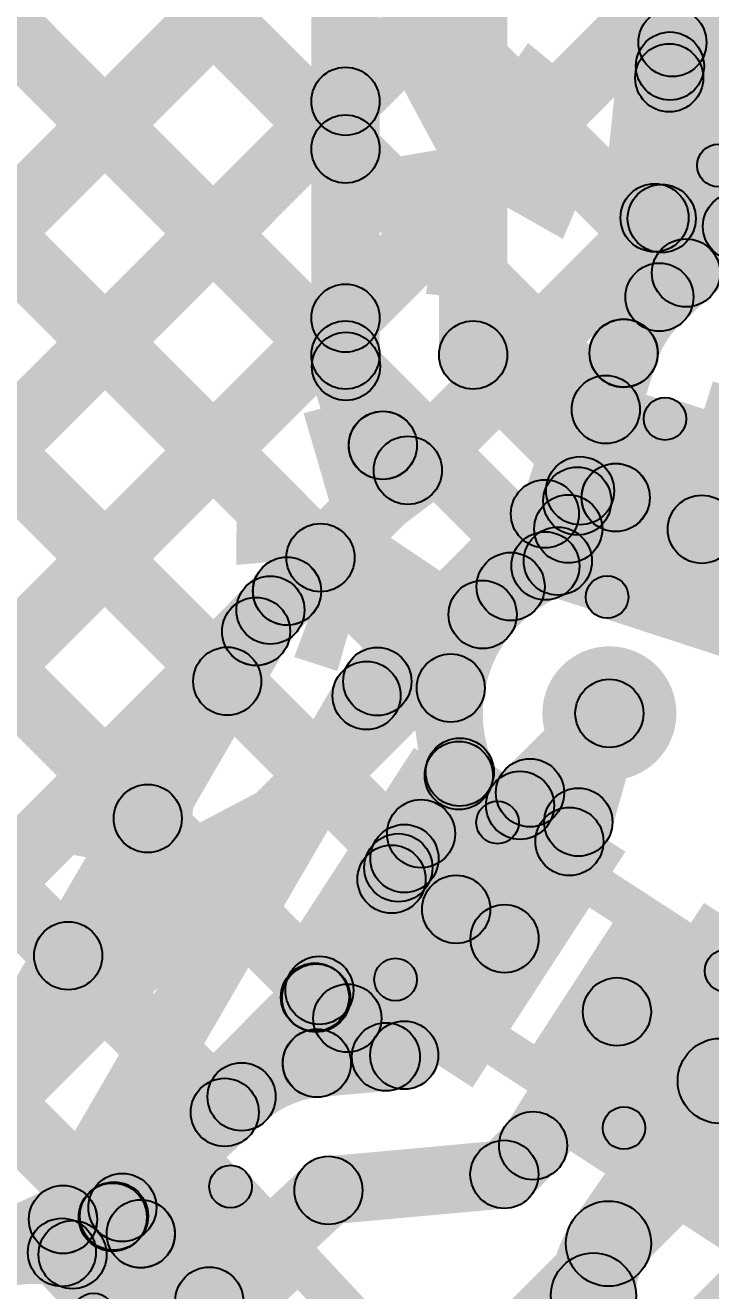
# Model space of a CAD drawing. Header units: millimetres. Extents: x 2.72 to 4.82, y 2.46 to 3.29.
# Drawn here: x 3.8854 to 3.9659, y 2.7142 to 2.8628 of the extents above; entities that cross this region are included whole.
import ezdxf

# ---------------------------------------------------------------- set-up
doc = ezdxf.new("R2010")
doc.units = ezdxf.units.MM
doc.header["$MEASUREMENT"] = 0
for name, color, linetype in [('BottomLayer', 5, 'Continuous'), ('BottomPaste', 16, 'Continuous'), ('BottomSolder', 6, 'Continuous'), ('TopLayer', 1, 'Continuous'), ('TopOverlay', 2, 'Continuous'), ('TopPaste', 8, 'Continuous'), ('TopSolder', 216, 'Continuous'), ('ViaHoleLayer', 16, 'Continuous')]:
    doc.layers.add(name, color=color, linetype=linetype)

# ---------------------------------------------------------------- blocks, each defined once
blk = doc.blocks.new('R__0402_B_51')
at = {"layer": 'BottomLayer'}
for points in [[(-0.0095, 0.0125), (-0.0095, -0.0125), (-0.0275, -0.0125), (-0.0275, 0.0125)], [(0.0275, 0.0125), (0.0275, -0.0125), (0.0095, -0.0125), (0.0095, 0.0125)]]:
    blk.add_hatch(color=5, dxfattribs=at).paths.add_polyline_path(points)
at = {"layer": 'BottomPaste'}
for points in [[(-0.0095, 0.0125), (-0.0095, -0.0125), (-0.0275, -0.0125), (-0.0275, 0.0125)], [(0.0275, 0.0125), (0.0275, -0.0125), (0.0095, -0.0125), (0.0095, 0.0125)]]:
    blk.add_hatch(color=16, dxfattribs=at).paths.add_polyline_path(points)
at = {"layer": 'BottomSolder'}
for points in [[(-0.0055, 0.0165), (-0.0055, -0.0165), (-0.0315, -0.0165), (-0.0315, 0.0165)], [(0.0315, 0.0165), (0.0315, -0.0165), (0.0055, -0.0165), (0.0055, 0.0165)]]:
    blk.add_hatch(color=6, dxfattribs=at).paths.add_polyline_path(points)
blk = doc.blocks.new('R__0402_B_52')
at = {"layer": 'BottomLayer'}
for points in [[(-0.0095, 0.0125), (-0.0095, -0.0125), (-0.0275, -0.0125), (-0.0275, 0.0125)], [(0.0275, 0.0125), (0.0275, -0.0125), (0.0095, -0.0125), (0.0095, 0.0125)]]:
    blk.add_hatch(color=5, dxfattribs=at).paths.add_polyline_path(points)
at = {"layer": 'BottomPaste'}
for points in [[(-0.0095, 0.0125), (-0.0095, -0.0125), (-0.0275, -0.0125), (-0.0275, 0.0125)], [(0.0275, 0.0125), (0.0275, -0.0125), (0.0095, -0.0125), (0.0095, 0.0125)]]:
    blk.add_hatch(color=16, dxfattribs=at).paths.add_polyline_path(points)
at = {"layer": 'BottomSolder'}
for points in [[(-0.0055, 0.0165), (-0.0055, -0.0165), (-0.0315, -0.0165), (-0.0315, 0.0165)], [(0.0315, 0.0165), (0.0315, -0.0165), (0.0055, -0.0165), (0.0055, 0.0165)]]:
    blk.add_hatch(color=6, dxfattribs=at).paths.add_polyline_path(points)
blk = doc.blocks.new('LED_0201_101')
at = {"layer": 'TopLayer'}
for points in [[(-0.0118109, 0.00688975), (-0.0039369, 0.00688975), (-0.0039369, -0.00688975), (-0.0118109, -0.00688975)], [(0.0039369, 0.00688975), (0.0118109, 0.00688975), (0.0118109, -0.00688975), (0.0039369, -0.00688975)]]:
    blk.add_hatch(color=1, dxfattribs=at).paths.add_polyline_path(points)
at = {"layer": 'TopOverlay'}
h = blk.add_hatch(color=2, dxfattribs=at)
edge = h.paths.add_edge_path()
edge.add_arc((-0.0159999, 0.0109998), 0.0025, 0, 360)
h = blk.add_hatch(color=2, dxfattribs=at)
edge = h.paths.add_edge_path()
edge.add_arc((-0.0159999, 0.0109998), 0.0025, 0, 360)
for points in [[(0.0159998921874512, 0.0134998999999878), (0.0159999078125488, 0.0084999000000122), (-0.0159998921874512, 0.0084998000000122), (-0.0159999078125488, 0.0134997999999878)], [(0.0159965, -0.012998), (0.0289965, -0.012998), (0.0289965, 0.013002), (0.0159965, 0.013002)], [(-0.0184999, 0.0109998), (-0.0134999, 0.0109998), (-0.0134999, -0.0109999), (-0.0184999, -0.0109999)], [(0.0129987, -0.0109989), (0.0169987, -0.0109989), (0.0169987, 0.0110011), (0.0129987, 0.0110011)], [(0.0159998921874512, -0.0084998000000122), (0.0159999078125488, -0.0134997999999878), (-0.0159998921874512, -0.0134998999999878), (-0.0159999078125488, -0.0084999000000122)]]:
    blk.add_hatch(color=2, dxfattribs=at).paths.add_polyline_path(points)
h = blk.add_hatch(color=2, dxfattribs=at)
edge = h.paths.add_edge_path()
edge.add_arc((0.0159999, 0.0109999), 0.0025, 0, 360)
h = blk.add_hatch(color=2, dxfattribs=at)
edge = h.paths.add_edge_path()
edge.add_arc((-0.0159999, -0.0109999), 0.0025, 0, 360)
h = blk.add_hatch(color=2, dxfattribs=at)
edge = h.paths.add_edge_path()
edge.add_arc((-0.0159999, -0.0109999), 0.0025, 0, 360)
h = blk.add_hatch(color=2, dxfattribs=at)
edge = h.paths.add_edge_path()
edge.add_arc((0.0159999, -0.0109998), 0.0025, 0, 360)
at = {"layer": 'TopPaste'}
for points in [[(-0.0118109, 0.00688975), (-0.0039369, 0.00688975), (-0.0039369, -0.00688975), (-0.0118109, -0.00688975)], [(0.0039369, 0.00688975), (0.0118109, 0.00688975), (0.0118109, -0.00688975), (0.0039369, -0.00688975)]]:
    blk.add_hatch(color=8, dxfattribs=at).paths.add_polyline_path(points)
at = {"layer": 'TopSolder'}
for points in [[(-0.0139763, 0.00905515), (-0.0017715, 0.00905515), (-0.0017715, -0.00905515), (-0.0139763, -0.00905515)], [(0.0017715, 0.00905515), (0.0139763, 0.00905515), (0.0139763, -0.00905515), (0.0017715, -0.00905515)]]:
    blk.add_hatch(color=216, dxfattribs=at).paths.add_polyline_path(points)
at = {"layer": 'TopOverlay'}
for centre in [(-0.0159999, 0.0109998), (-0.0159999, 0.0109998), (0.0159999, 0.0109999), (-0.0159999, -0.0109999), (-0.0159999, -0.0109999), (0.0159999, -0.0109998)]:
    blk.add_circle(centre, 0.0025, dxfattribs=at)
blk = doc.blocks.new('LED_0201_102')
at = {"layer": 'TopLayer'}
for points in [[(-0.0118109, 0.00688975), (-0.0039369, 0.00688975), (-0.0039369, -0.00688975), (-0.0118109, -0.00688975)], [(0.0039369, 0.00688975), (0.0118109, 0.00688975), (0.0118109, -0.00688975), (0.0039369, -0.00688975)]]:
    blk.add_hatch(color=1, dxfattribs=at).paths.add_polyline_path(points)
at = {"layer": 'TopOverlay'}
h = blk.add_hatch(color=2, dxfattribs=at)
edge = h.paths.add_edge_path()
edge.add_arc((-0.0159999, 0.0110001), 0.0025, 0, 360)
h = blk.add_hatch(color=2, dxfattribs=at)
edge = h.paths.add_edge_path()
edge.add_arc((-0.0159999, 0.0110001), 0.0025, 0, 360)
for points in [[(0.0160001, 0.0135001), (0.0160001, 0.0085001), (-0.0159999, 0.0085001), (-0.0159999, 0.0135001)], [(0.0159998, -0.0130002), (0.0289998, -0.0130002), (0.0289998, 0.0129998), (0.0159998, 0.0129998)], [(-0.0184998999998967, 0.0110001227270661), (-0.0134999000001033, 0.0110000772729339), (-0.0135001000001033, -0.0110001227270661), (-0.0185000999998967, -0.0110000772729339)], [(0.0129981, -0.0110011), (0.0169981, -0.0110011), (0.0169981, 0.0109989), (0.0129981, 0.0109989)], [(0.0159999, -0.0085001), (0.0159999, -0.0135001), (-0.0160001, -0.0135001), (-0.0160001, -0.0085001)]]:
    blk.add_hatch(color=2, dxfattribs=at).paths.add_polyline_path(points)
h = blk.add_hatch(color=2, dxfattribs=at)
edge = h.paths.add_edge_path()
edge.add_arc((0.0160001, 0.0110001), 0.0025, 0, 360)
h = blk.add_hatch(color=2, dxfattribs=at)
edge = h.paths.add_edge_path()
edge.add_arc((-0.0160001, -0.0110001), 0.0025, 0, 360)
h = blk.add_hatch(color=2, dxfattribs=at)
edge = h.paths.add_edge_path()
edge.add_arc((-0.0160001, -0.0110001), 0.0025, 0, 360)
h = blk.add_hatch(color=2, dxfattribs=at)
edge = h.paths.add_edge_path()
edge.add_arc((0.0159999, -0.0110001), 0.0025, 0, 360)
at = {"layer": 'TopPaste'}
for points in [[(-0.0118109, 0.00688975), (-0.0039369, 0.00688975), (-0.0039369, -0.00688975), (-0.0118109, -0.00688975)], [(0.0039369, 0.00688975), (0.0118109, 0.00688975), (0.0118109, -0.00688975), (0.0039369, -0.00688975)]]:
    blk.add_hatch(color=8, dxfattribs=at).paths.add_polyline_path(points)
at = {"layer": 'TopSolder'}
for points in [[(-0.0139763, 0.00905515), (-0.0017715, 0.00905515), (-0.0017715, -0.00905515), (-0.0139763, -0.00905515)], [(0.0017715, 0.00905515), (0.0139763, 0.00905515), (0.0139763, -0.00905515), (0.0017715, -0.00905515)]]:
    blk.add_hatch(color=216, dxfattribs=at).paths.add_polyline_path(points)
at = {"layer": 'TopOverlay'}
for centre in [(-0.0159999, 0.0110001), (-0.0159999, 0.0110001), (0.0160001, 0.0110001), (-0.0160001, -0.0110001), (-0.0160001, -0.0110001), (0.0159999, -0.0110001)]:
    blk.add_circle(centre, 0.0025, dxfattribs=at)
blk = doc.blocks.new('LED_0201_103')
at = {"layer": 'TopLayer'}
for points in [[(-0.0118109, 0.00688975), (-0.0039369, 0.00688975), (-0.0039369, -0.00688975), (-0.0118109, -0.00688975)], [(0.0039369, 0.00688975), (0.0118109, 0.00688975), (0.0118109, -0.00688975), (0.0039369, -0.00688975)]]:
    blk.add_hatch(color=1, dxfattribs=at).paths.add_polyline_path(points)
at = {"layer": 'TopOverlay'}
h = blk.add_hatch(color=2, dxfattribs=at)
edge = h.paths.add_edge_path()
edge.add_arc((-0.0159999, 0.0109999), 0.0025, 0, 360)
h = blk.add_hatch(color=2, dxfattribs=at)
edge = h.paths.add_edge_path()
edge.add_arc((-0.0159999, 0.0109999), 0.0025, 0, 360)
for points in [[(0.0159999843749512, 0.0135000999999512), (0.0160000156250488, 0.0085001000000488), (-0.0159998843749512, 0.0084999000000488), (-0.0159999156250488, 0.0134998999999512)], [(0.0160003, -0.0129998), (0.0290003, -0.0129998), (0.0290003, 0.0130002), (0.0160003, 0.0130002)], [(-0.0184998999999742, 0.0109999113636364), (-0.0134999000000258, 0.0109998886363636), (-0.0135000000000258, -0.0110001113636364), (-0.0184999999999742, -0.0110000886363636)], [(0.0130003, -0.0109987), (0.0170003, -0.0109987), (0.0170003, 0.0110013), (0.0130003, 0.0110013)], [(0.0159998843749512, -0.0084999000000488), (0.0159999156250488, -0.0134998999999512), (-0.0159999843749512, -0.0135000999999512), (-0.0160000156250488, -0.0085001000000488)]]:
    blk.add_hatch(color=2, dxfattribs=at).paths.add_polyline_path(points)
h = blk.add_hatch(color=2, dxfattribs=at)
edge = h.paths.add_edge_path()
edge.add_arc((0.016, 0.0110001), 0.0025, 0, 360)
h = blk.add_hatch(color=2, dxfattribs=at)
edge = h.paths.add_edge_path()
edge.add_arc((-0.016, -0.0110001), 0.0025, 0, 360)
h = blk.add_hatch(color=2, dxfattribs=at)
edge = h.paths.add_edge_path()
edge.add_arc((-0.016, -0.0110001), 0.0025, 0, 360)
h = blk.add_hatch(color=2, dxfattribs=at)
edge = h.paths.add_edge_path()
edge.add_arc((0.0159999, -0.0109999), 0.0025, 0, 360)
at = {"layer": 'TopPaste'}
for points in [[(-0.0118109, 0.00688975), (-0.0039369, 0.00688975), (-0.0039369, -0.00688975), (-0.0118109, -0.00688975)], [(0.0039369, 0.00688975), (0.0118109, 0.00688975), (0.0118109, -0.00688975), (0.0039369, -0.00688975)]]:
    blk.add_hatch(color=8, dxfattribs=at).paths.add_polyline_path(points)
at = {"layer": 'TopSolder'}
for points in [[(-0.0139763, 0.00905515), (-0.0017715, 0.00905515), (-0.0017715, -0.00905515), (-0.0139763, -0.00905515)], [(0.0017715, 0.00905515), (0.0139763, 0.00905515), (0.0139763, -0.00905515), (0.0017715, -0.00905515)]]:
    blk.add_hatch(color=216, dxfattribs=at).paths.add_polyline_path(points)
at = {"layer": 'TopOverlay'}
for centre in [(-0.0159999, 0.0109999), (-0.0159999, 0.0109999), (0.016, 0.0110001), (-0.016, -0.0110001), (-0.016, -0.0110001), (0.0159999, -0.0109999)]:
    blk.add_circle(centre, 0.0025, dxfattribs=at)
blk = doc.blocks.new('LED_0201_104')
at = {"layer": 'TopLayer'}
for points in [[(-0.0118109, 0.00688975), (-0.0039369, 0.00688975), (-0.0039369, -0.00688975), (-0.0118109, -0.00688975)], [(0.0039369, 0.00688975), (0.0118109, 0.00688975), (0.0118109, -0.00688975), (0.0039369, -0.00688975)]]:
    blk.add_hatch(color=1, dxfattribs=at).paths.add_polyline_path(points)
at = {"layer": 'TopOverlay'}
h = blk.add_hatch(color=2, dxfattribs=at)
edge = h.paths.add_edge_path()
edge.add_arc((-0.0160001, 0.011), 0.0025, 0, 360)
h = blk.add_hatch(color=2, dxfattribs=at)
edge = h.paths.add_edge_path()
edge.add_arc((-0.0160001, 0.011), 0.0025, 0, 360)
for points in [[(0.0159999921875244, 0.0135000999999878), (0.0160000078124756, 0.0085001000000122), (-0.0160000921875244, 0.0085000000000122), (-0.0160001078124756, 0.0134999999999878)], [(0.0160006, -0.0130002), (0.0290006, -0.0130002), (0.0290006, 0.0129998), (0.0160006, 0.0129998)], [(-0.0185000999999742, 0.0109999886364153), (-0.0135001000000258, 0.0110000113635847), (-0.0135000000000258, -0.0110000886364153), (-0.0184999999999742, -0.0110001113635847)], [(0.0130004, -0.011), (0.0170004, -0.011), (0.0170004, 0.011), (0.0130004, 0.011)], [(0.0160000921875244, -0.0085000000000122), (0.0160001078124756, -0.0134999999999878), (-0.0159999921875244, -0.0135000999999878), (-0.0160000078124756, -0.0085001000000122)]]:
    blk.add_hatch(color=2, dxfattribs=at).paths.add_polyline_path(points)
h = blk.add_hatch(color=2, dxfattribs=at)
edge = h.paths.add_edge_path()
edge.add_arc((0.016, 0.0110001), 0.0025, 0, 360)
h = blk.add_hatch(color=2, dxfattribs=at)
edge = h.paths.add_edge_path()
edge.add_arc((-0.016, -0.0110001), 0.0025, 0, 360)
h = blk.add_hatch(color=2, dxfattribs=at)
edge = h.paths.add_edge_path()
edge.add_arc((-0.016, -0.0110001), 0.0025, 0, 360)
h = blk.add_hatch(color=2, dxfattribs=at)
edge = h.paths.add_edge_path()
edge.add_arc((0.0160001, -0.011), 0.0025, 0, 360)
at = {"layer": 'TopPaste'}
for points in [[(-0.0118109, 0.00688975), (-0.0039369, 0.00688975), (-0.0039369, -0.00688975), (-0.0118109, -0.00688975)], [(0.0039369, 0.00688975), (0.0118109, 0.00688975), (0.0118109, -0.00688975), (0.0039369, -0.00688975)]]:
    blk.add_hatch(color=8, dxfattribs=at).paths.add_polyline_path(points)
at = {"layer": 'TopSolder'}
for points in [[(-0.0139763, 0.00905515), (-0.0017715, 0.00905515), (-0.0017715, -0.00905515), (-0.0139763, -0.00905515)], [(0.0017715, 0.00905515), (0.0139763, 0.00905515), (0.0139763, -0.00905515), (0.0017715, -0.00905515)]]:
    blk.add_hatch(color=216, dxfattribs=at).paths.add_polyline_path(points)
at = {"layer": 'TopOverlay'}
for centre in [(-0.0160001, 0.011), (-0.0160001, 0.011), (0.016, 0.0110001), (-0.016, -0.0110001), (-0.016, -0.0110001), (0.0160001, -0.011)]:
    blk.add_circle(centre, 0.0025, dxfattribs=at)

msp = doc.modelspace()

# ---------------------------------------------------------------- hatches: boundary and pattern name
at = {"layer": 'BottomLayer'}
for points in [[(3.491482672875254, 3.172289372875254), (3.497139527124746, 3.177946227124746), (3.902596827124746, 2.772488927124746), (3.896939972875254, 2.766832072875254)], [(3.516938472875254, 3.172289372875254), (3.522595327124746, 3.177946227124746), (3.911938827124746, 2.788602727124746), (3.906281972875254, 2.782945872875254)], [(3.542394273252537, 3.17228937249797), (3.548051126747463, 3.17794622750203), (3.922892126747463, 2.80310532750203), (3.917235273252537, 2.79744847249797)], [(3.567850072875254, 3.172289372875254), (3.573506927124746, 3.177946227124746), (3.925888027124746, 2.825565127124746), (3.920231172875254, 2.819908272875254)], [(3.593305872875254, 3.172289372875254), (3.598962727124746, 3.177946227124746), (3.925828427124746, 2.851080527124746), (3.920171572875254, 2.845423672875254)], [(3.559171572875254, 3.079144672875254), (3.564828427124746, 3.084801527124746), (3.893254827124746, 2.756375127124746), (3.887597972875254, 2.750718272875254)], [(3.927, 2.8240729), (3.919, 2.8240729), (3.919, 2.92), (3.927, 2.92)], [(3.942, 2.8240729), (3.934, 2.8240729), (3.934, 2.92), (3.942, 2.92)], [(3.802221127124746, 2.778331772875254), (3.796564272875254, 2.783988627124746), (3.920171572875254, 2.907595927124746), (3.925828427124746, 2.901939072875254)], [(3.737913827124746, 2.688568672875254), (3.732256972875254, 2.694225527124746), (3.920171572875254, 2.882140127124746), (3.925828427124746, 2.876483272875254)], [(3.760943227124746, 2.686142272875254), (3.755286372875254, 2.691799127124746), (3.920171572875254, 2.856684327124746), (3.925828427124746, 2.851027472875254)], [(3.783972727124746, 2.683715972875254), (3.778315872875254, 2.689372827124746), (3.920171572875254, 2.831228527124746), (3.925828427124746, 2.825571672875254)], [(3.935171572875254, 2.821244472875254), (3.940828427124746, 2.826901327124746), (3.957565027124746, 2.810164727124746), (3.951908172875254, 2.804507872875254)], [(3.924571021243866, 2.810631824507469), (3.930227778756134, 2.816288775492531), (3.933151678756134, 2.813364975492531), (3.927494921243866, 2.807708024507469)], [(3.918967327124746, 2.793523672875254), (3.913310472875254, 2.799180527124746), (3.927494772875254, 2.813364827124746), (3.933151627124746, 2.807707972875254)], [(3.953423311505734, 2.803558099436729), (3.956074288494266, 2.811106100563271), (3.988226888494266, 2.799813600563271), (3.985575911505734, 2.792265599436729)], [(3.953453018857799, 2.803547775165698), (3.956020381142201, 2.811124624834302), (3.956032481142201, 2.811120524834302), (3.953465118857799, 2.803543675165698)], [(3.929567927124746, 2.782911072875254), (3.923911072875254, 2.788567927124746), (3.943598672875254, 2.808255527124746), (3.949255527124746, 2.802598672875254)], [(3.808784527124746, 2.683071972875254), (3.803127672875254, 2.688728827124746), (3.911351972875254, 2.796953127124746), (3.917008827124746, 2.791296272875254)], [(3.882669798908971, 2.732192372869038), (3.875748801091029, 2.736204827130962), (3.909035601091029, 2.793620527130962), (3.915956598908971, 2.789608072869038)], [(3.893278000884327, 2.720583276276292), (3.886356999115673, 2.724595723723708), (3.922014899115673, 2.786101423723708), (3.928935900884327, 2.782088976276292)], [(3.947506242295008, 2.769849288045597), (3.941849357704992, 2.775506111954403), (3.951171557704992, 2.784828411954403), (3.956828442295008, 2.779171588045597)], [(3.939406632308081, 2.756903608739395), (3.932593367691919, 2.761096391260605), (3.940101067691919, 2.773296391260605), (3.946914332308081, 2.769103608739395)], [(3.971270845821704, 2.73619849218465), (3.962790754178296, 2.74149830781535), (3.972934354178296, 2.75772880781535), (3.981414445821704, 2.75242899218465)], [(3.964307607633839, 2.734655045336144), (3.969753992366161, 2.743041754663856), (3.985688692366161, 2.732693654663856), (3.980242307633839, 2.724306945336143)], [(3.958010822712839, 2.716915566269743), (3.949772177287161, 2.722583433730257), (3.962911477287161, 2.741682333730257), (3.971150122712839, 2.736014466269743)], [(3.854648125821419, 2.701820116865264), (3.851274274178581, 2.709073883134736), (3.888126274178581, 2.726214383134736), (3.891500125821419, 2.718960616865264)], [(3.891500122998862, 2.718960615552446), (3.888126277001138, 2.726214384447554), (3.888130577001138, 2.726216384447554), (3.891504422998862, 2.718962615552446)], [(3.89608271087023, 2.718121286878048), (3.90183688912977, 2.723679113121952), (3.92617388912977, 2.698482313121953), (3.92041971087023, 2.692924486878047)], [(3.896106789611152, 2.718096542472568), (3.901794810388848, 2.723722057527432), (3.901803810388848, 2.723712957527432), (3.896115789611152, 2.718087442472568)]]:
    msp.add_hatch(color=5, dxfattribs=at).paths.add_polyline_path(points)
h = msp.add_hatch(color=5, dxfattribs=at)
edge = h.paths.add_edge_path()
edge.add_arc((3.923, 2.8538559), 0.004, 0, 360)
h = msp.add_hatch(color=5, dxfattribs=at)
edge = h.paths.add_edge_path()
edge.add_arc((3.923, 2.8482521), 0.004, 0, 360)
h = msp.add_hatch(color=5, dxfattribs=at)
edge = h.paths.add_edge_path()
edge.add_arc((3.923, 2.8284001), 0.004, 0, 360)
h = msp.add_hatch(color=5, dxfattribs=at)
edge = h.paths.add_edge_path()
edge.add_arc((3.923, 2.8240729), 0.004, 0, 360)
h = msp.add_hatch(color=5, dxfattribs=at)
edge = h.paths.add_edge_path()
edge.add_arc((3.923, 2.8240729), 0.004, 0, 360)
h = msp.add_hatch(color=5, dxfattribs=at)
edge = h.paths.add_edge_path()
edge.add_arc((3.923, 2.8240729), 0.004, 0, 360)
h = msp.add_hatch(color=5, dxfattribs=at)
edge = h.paths.add_edge_path()
edge.add_arc((3.938, 2.8240729), 0.004, 0, 360)
h = msp.add_hatch(color=5, dxfattribs=at)
edge = h.paths.add_edge_path()
edge.add_arc((3.938, 2.8240729), 0.004, 0, 360)
h = msp.add_hatch(color=5, dxfattribs=at)
edge = h.paths.add_edge_path()
edge.add_arc((3.9230596, 2.8227367), 0.004, 0, 360)
h = msp.add_hatch(color=5, dxfattribs=at)
edge = h.paths.add_edge_path()
edge.add_arc((3.9273874, 2.8134723), 0.004, 0, 360)
h = msp.add_hatch(color=5, dxfattribs=at)
edge = h.paths.add_edge_path()
edge.add_arc((3.9273934, 2.8134663), 0.004, 0, 360)
h = msp.add_hatch(color=5, dxfattribs=at)
edge = h.paths.add_edge_path()
edge.add_arc((3.9273994, 2.8134603), 0.004, 0, 360)
h = msp.add_hatch(color=5, dxfattribs=at)
edge = h.paths.add_edge_path()
edge.add_arc((3.9303232, 2.8105364), 0.004, 0, 360)
h = msp.add_hatch(color=5, dxfattribs=at)
edge = h.paths.add_edge_path()
edge.add_arc((3.9303233, 2.8105365), 0.004, 0, 360)
h = msp.add_hatch(color=5, dxfattribs=at)
edge = h.paths.add_edge_path()
edge.add_arc((3.9547366, 2.8073363), 0.004, 0, 360)
h = msp.add_hatch(color=5, dxfattribs=at)
edge = h.paths.add_edge_path()
edge.add_arc((3.9547366, 2.8073363), 0.004, 0, 360)
h = msp.add_hatch(color=5, dxfattribs=at)
edge = h.paths.add_edge_path()
edge.add_arc((3.9547367, 2.8073362), 0.004, 0, 360)
h = msp.add_hatch(color=5, dxfattribs=at)
edge = h.paths.add_edge_path()
edge.add_arc((3.9547488, 2.8073321), 0.004, 0, 360)
h = msp.add_hatch(color=5, dxfattribs=at)
edge = h.paths.add_edge_path()
edge.add_arc((3.9547488, 2.8073321), 0.004, 0, 360)
h = msp.add_hatch(color=5, dxfattribs=at)
edge = h.paths.add_edge_path()
edge.add_arc((3.9464271, 2.8054271), 0.004, 0, 360)
h = msp.add_hatch(color=5, dxfattribs=at)
edge = h.paths.add_edge_path()
edge.add_arc((3.9464271, 2.8054271), 0.004, 0, 360)
h = msp.add_hatch(color=5, dxfattribs=at)
edge = h.paths.add_edge_path()
edge.add_arc((3.9200637, 2.8002769), 0.004, 0, 360)
h = msp.add_hatch(color=5, dxfattribs=at)
edge = h.paths.add_edge_path()
edge.add_arc((3.9161326, 2.7963458), 0.004, 0, 360)
h = msp.add_hatch(color=5, dxfattribs=at)
edge = h.paths.add_edge_path()
edge.add_arc((3.9161389, 2.7963521), 0.004, 0, 360)
h = msp.add_hatch(color=5, dxfattribs=at)
edge = h.paths.add_edge_path()
edge.add_arc((3.9141804, 2.7941247), 0.004, 0, 360)
h = msp.add_hatch(color=5, dxfattribs=at)
edge = h.paths.add_edge_path()
edge.add_arc((3.9124961, 2.7916143), 0.004, 0, 360)
h = msp.add_hatch(color=5, dxfattribs=at)
edge = h.paths.add_edge_path()
edge.add_arc((3.9124985, 2.7916185), 0.004, 0, 360)
h = msp.add_hatch(color=5, dxfattribs=at)
edge = h.paths.add_edge_path()
edge.add_arc((3.9091104, 2.7857743), 0.004, 0, 360)
h = msp.add_hatch(color=5, dxfattribs=at)
edge = h.paths.add_edge_path()
edge.add_arc((3.954, 2.782), 0.007874, 0, 360)
h = msp.add_hatch(color=5, dxfattribs=at)
edge = h.paths.add_edge_path()
edge.add_arc((3.9267395, 2.7857395), 0.004, 0, 360)
h = msp.add_hatch(color=5, dxfattribs=at)
edge = h.paths.add_edge_path()
edge.add_arc((3.9267395, 2.7857395), 0.004, 0, 360)
h = msp.add_hatch(color=5, dxfattribs=at)
edge = h.paths.add_edge_path()
edge.add_arc((3.9254754, 2.7840952), 0.004, 0, 360)
h = msp.add_hatch(color=5, dxfattribs=at)
edge = h.paths.add_edge_path()
edge.add_arc((3.9254754, 2.7840952), 0.004, 0, 360)
h = msp.add_hatch(color=5, dxfattribs=at)
edge = h.paths.add_edge_path()
edge.add_arc((3.954, 2.782), 0.004, 0, 360)
h = msp.add_hatch(color=5, dxfattribs=at)
edge = h.paths.add_edge_path()
edge.add_arc((3.9446777, 2.7726776), 0.004, 0, 360)
h = msp.add_hatch(color=5, dxfattribs=at)
edge = h.paths.add_edge_path()
edge.add_arc((3.9446777, 2.7726776), 0.004, 0, 360)
h = msp.add_hatch(color=5, dxfattribs=at)
edge = h.paths.add_edge_path()
edge.add_arc((3.9446778, 2.7726777), 0.004, 0, 360)
h = msp.add_hatch(color=5, dxfattribs=at)
edge = h.paths.add_edge_path()
edge.add_arc((3.9446778, 2.7726777), 0.004, 0, 360)
h = msp.add_hatch(color=5, dxfattribs=at)
edge = h.paths.add_edge_path()
edge.add_arc((3.9435077, 2.7712), 0.004, 0, 360)
h = msp.add_hatch(color=5, dxfattribs=at)
edge = h.paths.add_edge_path()
edge.add_arc((3.9435077, 2.7712), 0.004, 0, 360)
h = msp.add_hatch(color=5, dxfattribs=at)
edge = h.paths.add_edge_path()
edge.add_arc((3.8997684, 2.7696605), 0.004, 0, 360)
h = msp.add_hatch(color=5, dxfattribs=at)
edge = h.paths.add_edge_path()
edge.add_arc((3.936, 2.759), 0.004, 0, 360)
h = msp.add_hatch(color=5, dxfattribs=at)
edge = h.paths.add_edge_path()
edge.add_arc((3.8904264, 2.7535467), 0.004, 0, 360)
h = msp.add_hatch(color=5, dxfattribs=at)
edge = h.paths.add_edge_path()
edge.add_arc((3.9670308, 2.7388484), 0.005, 0, 360)
h = msp.add_hatch(color=5, dxfattribs=at)
edge = h.paths.add_edge_path()
edge.add_arc((3.9670308, 2.7388484), 0.005, 0, 360)
h = msp.add_hatch(color=5, dxfattribs=at)
edge = h.paths.add_edge_path()
edge.add_arc((3.9670308, 2.7388484), 0.005, 0, 360)
h = msp.add_hatch(color=5, dxfattribs=at)
edge = h.paths.add_edge_path()
edge.add_arc((3.8898132, 2.7225875), 0.004, 0, 360)
h = msp.add_hatch(color=5, dxfattribs=at)
edge = h.paths.add_edge_path()
edge.add_arc((3.8898132, 2.7225875), 0.004, 0, 360)
h = msp.add_hatch(color=5, dxfattribs=at)
edge = h.paths.add_edge_path()
edge.add_arc((3.8898132, 2.7225875), 0.004, 0, 360)
h = msp.add_hatch(color=5, dxfattribs=at)
edge = h.paths.add_edge_path()
edge.add_arc((3.8898175, 2.7225895), 0.004, 0, 360)
h = msp.add_hatch(color=5, dxfattribs=at)
edge = h.paths.add_edge_path()
edge.add_arc((3.8898175, 2.7225895), 0.004, 0, 360)
h = msp.add_hatch(color=5, dxfattribs=at)
edge = h.paths.add_edge_path()
edge.add_arc((3.8898175, 2.7225895), 0.004, 0, 360)
h = msp.add_hatch(color=5, dxfattribs=at)
edge = h.paths.add_edge_path()
edge.add_arc((3.8898175, 2.7225895), 0.004, 0, 360)
h = msp.add_hatch(color=5, dxfattribs=at)
edge = h.paths.add_edge_path()
edge.add_arc((3.8989508, 2.7209093), 0.004, 0, 360)
h = msp.add_hatch(color=5, dxfattribs=at)
edge = h.paths.add_edge_path()
edge.add_arc((3.8989509, 2.7209094), 0.004, 0, 360)
h = msp.add_hatch(color=5, dxfattribs=at)
edge = h.paths.add_edge_path()
edge.add_arc((3.8989598, 2.7209002), 0.004, 0, 360)
h = msp.add_hatch(color=5, dxfattribs=at)
edge = h.paths.add_edge_path()
edge.add_arc((3.8989598, 2.7209002), 0.004, 0, 360)
h = msp.add_hatch(color=5, dxfattribs=at)
edge = h.paths.add_edge_path()
edge.add_arc((3.9538915, 2.7197495), 0.005, 0, 360)
h = msp.add_hatch(color=5, dxfattribs=at)
edge = h.paths.add_edge_path()
edge.add_arc((3.9538915, 2.7197495), 0.005, 0, 360)
h = msp.add_hatch(color=5, dxfattribs=at)
edge = h.paths.add_edge_path()
edge.add_arc((3.9521388, 2.7136653), 0.005, 0, 360)
h = msp.add_hatch(color=5, dxfattribs=at)
edge = h.paths.add_edge_path()
edge.add_arc((3.9521389, 2.7136653), 0.005, 0, 360)
at = {"layer": 'TopLayer'}
for points in [[(3.480358972875254, 3.183413072875254), (3.486015827124746, 3.189069927124746), (3.922767627124746, 2.752318127124746), (3.917110772875254, 2.746661272875254)], [(3.505825872875254, 3.183401972875254), (3.511482727124746, 3.189058827124746), (3.932757527124746, 2.767784027124746), (3.927100672875254, 2.762127172875254)], [(3.531292672875254, 3.183390972875254), (3.536949527124746, 3.189047827124746), (3.938190827124746, 2.787806527124746), (3.932533972875254, 2.782149672875254)], [(3.556759572875254, 3.183379872875254), (3.562416427124746, 3.189036727124746), (3.949312027124746, 2.802141127124746), (3.943655172875254, 2.796484272875254)], [(3.582226472875254, 3.183368772875254), (3.587883327124746, 3.189025627124746), (3.956408227124746, 2.820500727124746), (3.950751372875254, 2.814843872875254)], [(3.607693372875254, 3.183357672875254), (3.613350227124746, 3.189014527124746), (3.965830127124746, 2.836534627124746), (3.960173272875254, 2.830877772875254)], [(3.633160272875254, 3.183346572875254), (3.638817127124746, 3.189003427124746), (3.964236827124746, 2.863583727124746), (3.958579972875254, 2.857926872875254)], [(3.528856572875254, 3.109459672875254), (3.534513427124746, 3.115116527124746), (3.911645027124746, 2.737984927124746), (3.905988172875254, 2.732328072875254)], [(3.527416672875254, 3.085443772875254), (3.533073527124746, 3.091100627124746), (3.898492727124746, 2.725681427124746), (3.892835872875254, 2.720024572875254)], [(3.802221127124746, 2.778331772875254), (3.796564272875254, 2.783988627124746), (3.959234572875254, 2.946658927124746), (3.964891427124746, 2.941002072875254)], [(3.713692027124746, 2.664346872875254), (3.708035172875254, 2.670003727124746), (3.959171572875254, 2.921140127124746), (3.964828427124746, 2.915483272875254)], [(3.732525527124746, 2.657724572875254), (3.726868672875254, 2.663381427124746), (3.950323672875254, 2.886836427124746), (3.955980527124746, 2.881179572875254)], [(3.761471327124746, 2.661214572875254), (3.755814472875254, 2.666871427124746), (3.959296472875254, 2.870353427124746), (3.964953327124746, 2.864696572875254)], [(3.965093482130149, 2.857568590112864), (3.957137917869851, 2.858410609887136), (3.958285417869851, 2.869252409887135), (3.966240982130149, 2.868410390112865)], [(3.963285286919338, 2.839762179847182), (3.955329113080662, 2.840598420152818), (3.957055613080662, 2.857024720152818), (3.965011786919338, 2.856188479847182)], [(3.958889085041838, 2.836202212534677), (3.959725314958162, 2.844158387465323), (3.969412814958162, 2.843140187465323), (3.968576585041838, 2.835184012534677)], [(3.792668227124746, 2.666955672875254), (3.787011372875254, 2.672612527124746), (3.957319272875254, 2.842920427124746), (3.962976127124746, 2.837263572875254)], [(3.962573164577629, 2.827906825944286), (3.957187635422371, 2.833822574055714), (3.966301935422371, 2.842119974055714), (3.971687464577629, 2.836204225944286)], [(3.954375402338675, 2.806931154643003), (3.946748397661325, 2.809345445356997), (3.951854997661325, 2.825477745356997), (3.959482002338675, 2.823063454643003)], [(3.968675998818667, 2.802404343522972), (3.961049001181333, 2.804818656477027), (3.966164801181333, 2.820979856477027), (3.973791798818667, 2.818565543522972)], [(3.951747123955285, 2.798639625528928), (3.944138676044715, 2.801111774471072), (3.946427976044715, 2.808157474471072), (3.954036423955285, 2.805685325528928)], [(3.945228527124746, 2.794060172875254), (3.939571672875254, 2.799717027124746), (3.946344572875254, 2.806489927124746), (3.952001427124746, 2.800833072875254)], [(3.825235227124746, 2.674066872875254), (3.819578372875254, 2.679723727124746), (3.936282972875254, 2.796428327124746), (3.941939827124746, 2.790771472875254)], [(3.954198684420932, 2.768135675695481), (3.946506515579068, 2.770333524304519), (3.950153915579068, 2.783098924304519), (3.957846084420932, 2.780901075695481)], [(3.935232361214441, 2.765694811434822), (3.928523038785559, 2.770051988565177), (3.932961638785559, 2.776886688565178), (3.939670961214441, 2.772529511434823)], [(3.932537367286796, 2.761658950839315), (3.925884632713204, 2.766102049160684), (3.928551332713205, 2.770094949160685), (3.935204067286795, 2.765651850839316)], [(3.94501126097325, 2.753328141385955), (3.93835853902675, 2.757771258614045), (3.94597813902675, 2.769180158614045), (3.95263086097325, 2.764737041385955)], [(3.922768874994665, 2.746502732654205), (3.916059525005334, 2.750859867345795), (3.925054925005335, 2.764711467345795), (3.931764274994666, 2.760354332654205)], [(3.892517327124746, 2.715893172875254), (3.886860472875254, 2.721550027124746), (3.916727872875254, 2.751417427124746), (3.922384727124746, 2.745760572875254)], [(3.917110772875254, 2.746661272875254), (3.922767627124746, 2.752318127124746), (3.926045927124746, 2.749039827124746), (3.920389072875254, 2.743382972875254)], [(3.917235637669934, 2.745326621748063), (3.921592762330066, 2.752035978251937), (3.932079662330066, 2.745225678251937), (3.927722537669935, 2.738516321748063)], [(3.920389072875254, 2.743382972875254), (3.926045927124746, 2.749039827124746), (3.930581627124746, 2.744504127124746), (3.924924772875254, 2.738847272875254)], [(3.948426755786822, 2.729126330632048), (3.941648244213178, 2.733375069367952), (3.951502844213178, 2.749097269367952), (3.958281355786822, 2.744848530632048)], [(3.920010518461612, 2.736955424944882), (3.919286281538388, 2.744922575055118), (3.929538981538388, 2.745854575055118), (3.930263218461612, 2.737887424944882)], [(3.899515004397469, 2.721060726033495), (3.894071395602531, 2.726923073966506), (3.908071395602531, 2.739923073966505), (3.913515004397469, 2.734060726033495)], [(3.947828427124746, 2.707171572875254), (3.942171572875254, 2.712828427124746), (3.969171572875254, 2.739828427124746), (3.974828427124746, 2.734171572875254)], [(3.944493827124746, 2.725050172875254), (3.938836972875254, 2.730707027124746), (3.942209072875254, 2.734079127124746), (3.947865927124746, 2.728422272875254)], [(3.921362129079779, 2.722016425910118), (3.920637870920221, 2.729983574089882), (3.941303270920221, 2.731862174089882), (3.942027529079779, 2.723895025910118)], [(3.909721804397469, 2.710068826033495), (3.904278195602531, 2.715931173966506), (3.918278195602531, 2.728931173966505), (3.923721804397469, 2.723068826033495)], [(3.958441027124746, 2.696570972875254), (3.952784172875254, 2.702227827124746), (3.979772172875254, 2.729215827124746), (3.985429027124746, 2.723558972875254)], [(3.893670908828141, 2.71552479954304), (3.888214891171859, 2.721375600456961), (3.893080391171859, 2.72591280045696), (3.898536408828141, 2.720061999543039)]]:
    msp.add_hatch(color=1, dxfattribs=at).paths.add_polyline_path(points)
h = msp.add_hatch(color=1, dxfattribs=at)
edge = h.paths.add_edge_path()
edge.add_arc((3.9614084, 2.8607553), 0.004, 0, 360)
h = msp.add_hatch(color=1, dxfattribs=at)
edge = h.paths.add_edge_path()
edge.add_arc((3.9611157, 2.8579896), 0.004, 0, 360)
h = msp.add_hatch(color=1, dxfattribs=at)
edge = h.paths.add_edge_path()
edge.add_arc((3.9610337, 2.8566066), 0.004, 0, 360)
h = msp.add_hatch(color=1, dxfattribs=at)
edge = h.paths.add_edge_path()
edge.add_arc((3.9593072, 2.8401803), 0.004, 0, 360)
h = msp.add_hatch(color=1, dxfattribs=at)
edge = h.paths.add_edge_path()
edge.add_arc((3.9593072, 2.8401803), 0.004, 0, 360)
h = msp.add_hatch(color=1, dxfattribs=at)
edge = h.paths.add_edge_path()
edge.add_arc((3.9601477, 2.840092), 0.004, 0, 360)
h = msp.add_hatch(color=1, dxfattribs=at)
edge = h.paths.add_edge_path()
edge.add_arc((3.9689947, 2.8391621), 0.004, 0, 360)
h = msp.add_hatch(color=1, dxfattribs=at)
edge = h.paths.add_edge_path()
edge.add_arc((3.9689947, 2.8391621), 0.004, 0, 360)
h = msp.add_hatch(color=1, dxfattribs=at)
edge = h.paths.add_edge_path()
edge.add_arc((3.9630017, 2.8337062), 0.004, 0, 360)
h = msp.add_hatch(color=1, dxfattribs=at)
edge = h.paths.add_edge_path()
edge.add_arc((3.9598804, 2.8308647), 0.004, 0, 360)
h = msp.add_hatch(color=1, dxfattribs=at)
edge = h.paths.add_edge_path()
edge.add_arc((3.9598804, 2.8308647), 0.004, 0, 360)
h = msp.add_hatch(color=1, dxfattribs=at)
edge = h.paths.add_edge_path()
edge.add_arc((3.9598804, 2.8308647), 0.004, 0, 360)
h = msp.add_hatch(color=1, dxfattribs=at)
edge = h.paths.add_edge_path()
edge.add_arc((3.9556685, 2.8242706), 0.004, 0, 360)
h = msp.add_hatch(color=1, dxfattribs=at)
edge = h.paths.add_edge_path()
edge.add_arc((3.9556685, 2.8242706), 0.004, 0, 360)
h = msp.add_hatch(color=1, dxfattribs=at)
edge = h.paths.add_edge_path()
edge.add_arc((3.9556777, 2.8242995), 0.004, 0, 360)
h = msp.add_hatch(color=1, dxfattribs=at)
edge = h.paths.add_edge_path()
edge.add_arc((3.9535798, 2.8176723), 0.004, 0, 360)
h = msp.add_hatch(color=1, dxfattribs=at)
edge = h.paths.add_edge_path()
edge.add_arc((3.9505619, 2.8081383), 0.004, 0, 360)
h = msp.add_hatch(color=1, dxfattribs=at)
edge = h.paths.add_edge_path()
edge.add_arc((3.9502322, 2.8069214), 0.004, 0, 360)
h = msp.add_hatch(color=1, dxfattribs=at)
edge = h.paths.add_edge_path()
edge.add_arc((3.949173, 2.8036615), 0.004, 0, 360)
h = msp.add_hatch(color=1, dxfattribs=at)
edge = h.paths.add_edge_path()
edge.add_arc((3.9648625, 2.8036115), 0.004, 0, 360)
h = msp.add_hatch(color=1, dxfattribs=at)
edge = h.paths.add_edge_path()
edge.add_arc((3.9464836, 2.7993127), 0.004, 0, 360)
h = msp.add_hatch(color=1, dxfattribs=at)
edge = h.paths.add_edge_path()
edge.add_arc((3.9479429, 2.7998757), 0.004, 0, 360)
h = msp.add_hatch(color=1, dxfattribs=at)
edge = h.paths.add_edge_path()
edge.add_arc((3.9479429, 2.7998757), 0.004, 0, 360)
h = msp.add_hatch(color=1, dxfattribs=at)
edge = h.paths.add_edge_path()
edge.add_arc((3.9424001, 2.7968886), 0.004, 0, 360)
h = msp.add_hatch(color=1, dxfattribs=at)
edge = h.paths.add_edge_path()
edge.add_arc((3.9391114, 2.7935999), 0.004, 0, 360)
h = msp.add_hatch(color=1, dxfattribs=at)
edge = h.paths.add_edge_path()
edge.add_arc((3.954, 2.782), 0.007874, 0, 360)
h = msp.add_hatch(color=1, dxfattribs=at)
edge = h.paths.add_edge_path()
edge.add_arc((3.9353624, 2.7849781), 0.004, 0, 360)
h = msp.add_hatch(color=1, dxfattribs=at)
edge = h.paths.add_edge_path()
edge.add_arc((3.954, 2.782), 0.004, 0, 360)
h = msp.add_hatch(color=1, dxfattribs=at)
edge = h.paths.add_edge_path()
edge.add_arc((3.9363163, 2.7747081), 0.004, 0, 360)
h = msp.add_hatch(color=1, dxfattribs=at)
edge = h.paths.add_edge_path()
edge.add_arc((3.93643, 2.7751063), 0.004, 0, 360)
h = msp.add_hatch(color=1, dxfattribs=at)
edge = h.paths.add_edge_path()
edge.add_arc((3.9503526, 2.7692346), 0.004, 0, 360)
h = msp.add_hatch(color=1, dxfattribs=at)
edge = h.paths.add_edge_path()
edge.add_arc((3.9503526, 2.7692346), 0.004, 0, 360)
h = msp.add_hatch(color=1, dxfattribs=at)
edge = h.paths.add_edge_path()
edge.add_arc((3.9318777, 2.7678734), 0.004, 0, 360)
h = msp.add_hatch(color=1, dxfattribs=at)
edge = h.paths.add_edge_path()
edge.add_arc((3.9318777, 2.7678734), 0.004, 0, 360)
h = msp.add_hatch(color=1, dxfattribs=at)
edge = h.paths.add_edge_path()
edge.add_arc((3.9493045, 2.7669586), 0.004, 0, 360)
h = msp.add_hatch(color=1, dxfattribs=at)
edge = h.paths.add_edge_path()
edge.add_arc((3.9493045, 2.7669586), 0.004, 0, 360)
h = msp.add_hatch(color=1, dxfattribs=at)
edge = h.paths.add_edge_path()
edge.add_arc((3.929211, 2.7638805), 0.004, 0, 360)
h = msp.add_hatch(color=1, dxfattribs=at)
edge = h.paths.add_edge_path()
edge.add_arc((3.9299291, 2.7649556), 0.004, 0, 360)
h = msp.add_hatch(color=1, dxfattribs=at)
edge = h.paths.add_edge_path()
edge.add_arc((3.9284096, 2.7625329), 0.004, 0, 360)
h = msp.add_hatch(color=1, dxfattribs=at)
edge = h.paths.add_edge_path()
edge.add_arc((3.9416849, 2.7555497), 0.004, 0, 360)
h = msp.add_hatch(color=1, dxfattribs=at)
edge = h.paths.add_edge_path()
edge.add_arc((3.9194142, 2.7486813), 0.004, 0, 360)
h = msp.add_hatch(color=1, dxfattribs=at)
edge = h.paths.add_edge_path()
edge.add_arc((3.9194142, 2.7486813), 0.004, 0, 360)
h = msp.add_hatch(color=1, dxfattribs=at)
edge = h.paths.add_edge_path()
edge.add_arc((3.9199392, 2.7494897), 0.004, 0, 360)
h = msp.add_hatch(color=1, dxfattribs=at)
edge = h.paths.add_edge_path()
edge.add_arc((3.9199392, 2.7494897), 0.004, 0, 360)
h = msp.add_hatch(color=1, dxfattribs=at)
edge = h.paths.add_edge_path()
edge.add_arc((3.9195563, 2.748589), 0.004, 0, 360)
h = msp.add_hatch(color=1, dxfattribs=at)
edge = h.paths.add_edge_path()
edge.add_arc((3.9232175, 2.7462114), 0.004, 0, 360)
h = msp.add_hatch(color=1, dxfattribs=at)
edge = h.paths.add_edge_path()
edge.add_arc((3.9232175, 2.7462114), 0.004, 0, 360)
h = msp.add_hatch(color=1, dxfattribs=at)
edge = h.paths.add_edge_path()
edge.add_arc((3.9548921, 2.7469729), 0.004, 0, 360)
h = msp.add_hatch(color=1, dxfattribs=at)
edge = h.paths.add_edge_path()
edge.add_arc((3.9277532, 2.7416757), 0.004, 0, 360)
h = msp.add_hatch(color=1, dxfattribs=at)
edge = h.paths.add_edge_path()
edge.add_arc((3.9299011, 2.741871), 0.004, 0, 360)
h = msp.add_hatch(color=1, dxfattribs=at)
edge = h.paths.add_edge_path()
edge.add_arc((3.9299011, 2.741871), 0.004, 0, 360)
h = msp.add_hatch(color=1, dxfattribs=at)
edge = h.paths.add_edge_path()
edge.add_arc((3.9196356, 2.7409378), 0.004, 0, 360)
h = msp.add_hatch(color=1, dxfattribs=at)
edge = h.paths.add_edge_path()
edge.add_arc((3.919642, 2.7409384), 0.004, 0, 360)
h = msp.add_hatch(color=1, dxfattribs=at)
edge = h.paths.add_edge_path()
edge.add_arc((3.9196484, 2.740939), 0.004, 0, 360)
h = msp.add_hatch(color=1, dxfattribs=at)
edge = h.paths.add_edge_path()
edge.add_arc((3.9107932, 2.7369919), 0.004, 0, 360)
h = msp.add_hatch(color=1, dxfattribs=at)
edge = h.paths.add_edge_path()
edge.add_arc((3.9107932, 2.7369919), 0.004, 0, 360)
h = msp.add_hatch(color=1, dxfattribs=at)
edge = h.paths.add_edge_path()
edge.add_arc((3.9107932, 2.7369919), 0.004, 0, 360)
h = msp.add_hatch(color=1, dxfattribs=at)
edge = h.paths.add_edge_path()
edge.add_arc((3.9088166, 2.7351565), 0.004, 0, 360)
h = msp.add_hatch(color=1, dxfattribs=at)
edge = h.paths.add_edge_path()
edge.add_arc((3.9450375, 2.7312507), 0.004, 0, 360)
h = msp.add_hatch(color=1, dxfattribs=at)
edge = h.paths.add_edge_path()
edge.add_arc((3.9450375, 2.7312507), 0.004, 0, 360)
h = msp.add_hatch(color=1, dxfattribs=at)
edge = h.paths.add_edge_path()
edge.add_arc((3.9416654, 2.7278786), 0.004, 0, 360)
h = msp.add_hatch(color=1, dxfattribs=at)
edge = h.paths.add_edge_path()
edge.add_arc((3.9416654, 2.7278786), 0.004, 0, 360)
h = msp.add_hatch(color=1, dxfattribs=at)
edge = h.paths.add_edge_path()
edge.add_arc((3.921, 2.726), 0.004, 0, 360)
h = msp.add_hatch(color=1, dxfattribs=at)
edge = h.paths.add_edge_path()
edge.add_arc((3.921, 2.726), 0.004, 0, 360)
h = msp.add_hatch(color=1, dxfattribs=at)
edge = h.paths.add_edge_path()
edge.add_arc((3.8967932, 2.7239919), 0.004, 0, 360)
h = msp.add_hatch(color=1, dxfattribs=at)
edge = h.paths.add_edge_path()
edge.add_arc((3.8956643, 2.722853), 0.004, 0, 360)
h = msp.add_hatch(color=1, dxfattribs=at)
edge = h.paths.add_edge_path()
edge.add_arc((3.8958084, 2.7229874), 0.004, 0, 360)
h = msp.add_hatch(color=1, dxfattribs=at)
edge = h.paths.add_edge_path()
edge.add_arc((3.8896889, 2.7187216), 0.004, 0, 360)
h = msp.add_hatch(color=1, dxfattribs=at)
edge = h.paths.add_edge_path()
edge.add_arc((3.8909429, 2.7184502), 0.004, 0, 360)
h = msp.add_hatch(color=1, dxfattribs=at)
edge = h.paths.add_edge_path()
edge.add_arc((3.8909429, 2.7184502), 0.004, 0, 360)
h = msp.add_hatch(color=1, dxfattribs=at)
edge = h.paths.add_edge_path()
edge.add_arc((3.907, 2.713), 0.004, 0, 360)
at = {"layer": 'ViaHoleLayer'}
h = msp.add_hatch(color=16, dxfattribs=at)
edge = h.paths.add_edge_path()
edge.add_arc((3.954, 2.782), 0.0059055, 0, 360)

# ---------------------------------------------------------------- linework, layer by layer
at = {"layer": 'BottomLayer'}
for points, const_width in [([(3.9273874, 2.8134723, -0.1987644589970236), (3.923, 2.8240729)], 0.008), ([(3.9273934, 2.8134663, -0.198912367379658), (3.923, 2.8240729)], 0.008), ([(3.9464271, 2.8054271, -0.2886199015280443), (3.9547366, 2.8073363)], 0.008), ([(3.9124985, 2.7916185, -0.0650860489156819), (3.9161326, 2.7963458)], 0.008), ([(3.9254754, 2.7840952, -0.0650860489156819), (3.9267395, 2.7857395)], 0.008), ([(3.9435077, 2.7712, -0.0591012260134647), (3.9446777, 2.7726776)], 0.008), ([(3.8898132, 2.7225875, -0.0001481923514099), (3.8898175, 2.7225895)], 0.008), ([(3.8898175, 2.7225895, -0.3198916272833528), (3.8989509, 2.7209094)], 0.008), ([(3.9521389, 2.7136653, -0.1624634585889083), (3.9538915, 2.7197495)], 0.01)]:
    msp.add_lwpolyline(points, format="xyb", dxfattribs=dict(at, const_width=const_width))
for centre, radius in [((3.923, 2.8538559), 0.004), ((3.923, 2.8482521), 0.004), ((3.923, 2.8284001), 0.004), ((3.923, 2.8240729), 0.004), ((3.923, 2.8240729), 0.004), ((3.923, 2.8240729), 0.004), ((3.938, 2.8240729), 0.004), ((3.938, 2.8240729), 0.004), ((3.9230596, 2.8227367), 0.004), ((3.9273874, 2.8134723), 0.004), ((3.9273934, 2.8134663), 0.004), ((3.9273994, 2.8134603), 0.004), ((3.9303232, 2.8105364), 0.004), ((3.9303233, 2.8105365), 0.004), ((3.9547366, 2.8073363), 0.004), ((3.9547366, 2.8073363), 0.004), ((3.9547367, 2.8073362), 0.004), ((3.9547488, 2.8073321), 0.004), ((3.9547488, 2.8073321), 0.004), ((3.9464271, 2.8054271), 0.004), ((3.9464271, 2.8054271), 0.004), ((3.9200637, 2.8002769), 0.004), ((3.9161326, 2.7963458), 0.004), ((3.9161389, 2.7963521), 0.004), ((3.9141804, 2.7941247), 0.004), ((3.9124961, 2.7916143), 0.004), ((3.9124985, 2.7916185), 0.004), ((3.9091104, 2.7857743), 0.004), ((3.9267395, 2.7857395), 0.004), ((3.9267395, 2.7857395), 0.004), ((3.9254754, 2.7840952), 0.004), ((3.9254754, 2.7840952), 0.004), ((3.954, 2.782), 0.004), ((3.9446777, 2.7726776), 0.004), ((3.9446777, 2.7726776), 0.004), ((3.9446778, 2.7726777), 0.004), ((3.9446778, 2.7726777), 0.004), ((3.9435077, 2.7712), 0.004), ((3.9435077, 2.7712), 0.004), ((3.8997684, 2.7696605), 0.004), ((3.936, 2.759), 0.004), ((3.8904264, 2.7535467), 0.004), ((3.9670308, 2.7388484), 0.005), ((3.9670308, 2.7388484), 0.005), ((3.9670308, 2.7388484), 0.005), ((3.8898132, 2.7225875), 0.004), ((3.8898132, 2.7225875), 0.004), ((3.8898132, 2.7225875), 0.004), ((3.8898175, 2.7225895), 0.004), ((3.8898175, 2.7225895), 0.004), ((3.8898175, 2.7225895), 0.004), ((3.8898175, 2.7225895), 0.004), ((3.8989508, 2.7209093), 0.004), ((3.8989509, 2.7209094), 0.004), ((3.8989598, 2.7209002), 0.004), ((3.8989598, 2.7209002), 0.004), ((3.9538915, 2.7197495), 0.005), ((3.9538915, 2.7197495), 0.005), ((3.9521388, 2.7136653), 0.005), ((3.9521389, 2.7136653), 0.005)]:
    msp.add_circle(centre, radius, dxfattribs=at)
at = {"layer": 'TopLayer', "const_width": 0.008}
for points in [[(3.9556685, 2.8242706, -0.1327040033263526), (3.9598804, 2.8308647)], [(3.9556777, 2.8242995, -0.1321897079957263), (3.9598804, 2.8308647)], [(3.93643, 2.7751063, -0.4281065762839477), (3.9479429, 2.7998757)], [(3.9503526, 2.7692346, -0.078787262534915), (3.9493045, 2.7669586)], [(3.9107932, 2.7369919, -0.1659287101294772), (3.919642, 2.7409384)], [(3.9107932, 2.7369919, -0.1658187443889312), (3.9196356, 2.7409378)], [(3.8674722, 2.6992687, -0.5031436484690608), (3.8909429, 2.7184502)]]:
    msp.add_lwpolyline(points, format="xyb", dxfattribs=at)
at = {"layer": 'TopLayer'}
for centre in [(3.9614084, 2.8607553), (3.9611157, 2.8579896), (3.9610337, 2.8566066), (3.9593072, 2.8401803), (3.9593072, 2.8401803), (3.9601477, 2.840092), (3.9689947, 2.8391621), (3.9689947, 2.8391621), (3.9630017, 2.8337062), (3.9598804, 2.8308647), (3.9598804, 2.8308647), (3.9598804, 2.8308647), (3.9556685, 2.8242706), (3.9556685, 2.8242706), (3.9556777, 2.8242995), (3.9535798, 2.8176723), (3.9505619, 2.8081383), (3.9502322, 2.8069214), (3.949173, 2.8036615), (3.9648625, 2.8036115), (3.9464836, 2.7993127), (3.9479429, 2.7998757), (3.9479429, 2.7998757), (3.9424001, 2.7968886), (3.9391114, 2.7935999), (3.9353624, 2.7849781), (3.954, 2.782), (3.9363163, 2.7747081), (3.93643, 2.7751063), (3.9503526, 2.7692346), (3.9503526, 2.7692346), (3.9318777, 2.7678734), (3.9318777, 2.7678734), (3.9493045, 2.7669586), (3.9493045, 2.7669586), (3.929211, 2.7638805), (3.9299291, 2.7649556), (3.9284096, 2.7625329), (3.9416849, 2.7555497), (3.9194142, 2.7486813), (3.9194142, 2.7486813), (3.9199392, 2.7494897), (3.9199392, 2.7494897), (3.9195563, 2.748589), (3.9232175, 2.7462114), (3.9232175, 2.7462114), (3.9548921, 2.7469729), (3.9277532, 2.7416757), (3.9299011, 2.741871), (3.9299011, 2.741871), (3.9196356, 2.7409378), (3.919642, 2.7409384), (3.9196484, 2.740939), (3.9107932, 2.7369919), (3.9107932, 2.7369919), (3.9107932, 2.7369919), (3.9088166, 2.7351565), (3.9450375, 2.7312507), (3.9450375, 2.7312507), (3.9416654, 2.7278786), (3.9416654, 2.7278786), (3.921, 2.726), (3.921, 2.726), (3.8967932, 2.7239919), (3.8956643, 2.722853), (3.8958084, 2.7229874), (3.8896889, 2.7187216), (3.8909429, 2.7184502), (3.8909429, 2.7184502), (3.907, 2.713)]:
    msp.add_circle(centre, 0.004, dxfattribs=at)

# ---------------------------------------------------------------- block references
for name, p, rotation in [('R__0402_B_51', (3.9885, 2.856), 177), ('LED_0201_101', (3.9838632, 2.8555878), 174), ('LED_0201_102', (3.972351, 2.8011783), 162), ('R__0402_B_52', (3.9515154, 2.7489242), 147), ('LED_0201_103', (3.9482885, 2.7512613), 147), ('LED_0201_104', (3.91237, 2.7072414), 133)]:
    msp.add_blockref(name, p, dxfattribs=dict(rotation=rotation))

# ---------------------------------------------------------------- texts
at = {"layer": 'TopOverlay'}
for rotation, p in [(174, (3.957, 2.889)), (162, (3.953, 2.84)), (147, (3.94, 2.794)), (133, (3.913, 2.75))]:
    msp.add_text('*', height=0.06, rotation=rotation, dxfattribs=at).set_placement(p)

doc.saveas('drawing.dxf')
